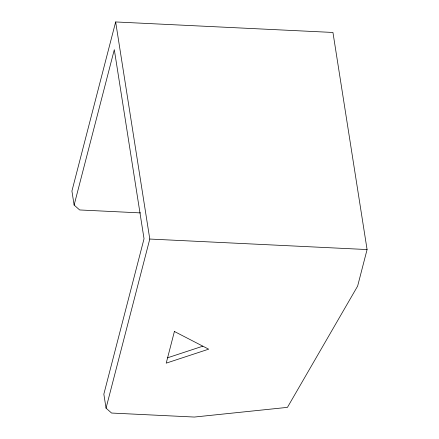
<?xml version="1.0" encoding="UTF-8"?>
<svg xmlns="http://www.w3.org/2000/svg" width="439" height="439" viewBox="0 0 439 439"><rect width="100%" height="100%" fill="white"/><g stroke="black" fill="none" stroke-linecap="round" stroke-linejoin="round"><path stroke-width="0.66" d="M74.12 205.062L114.31 49.667L144.036 238.75L103.845 394.145L106.051 408.149L111.566 413.044L194.345 417.05L287.441 407.37L357.626 286.118L367.081 249.555L332.949 32.459L115.655 21.95L71.919 191.058L74.12 205.062L79.64 209.957L140.524 212.904M106.051 408.149L149.787 239.046L115.655 21.95M167.413 357.845L202.78 346.195M149.787 239.046L367.081 249.555M174.404 331.483L166.216 363.146L208.657 349.17L174.404 331.483"/></g></svg>
